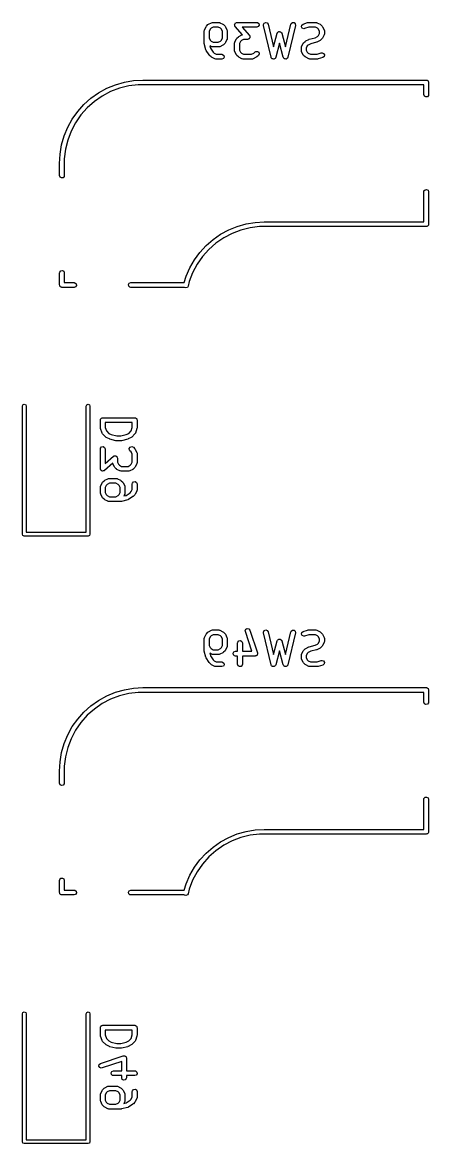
# Model space of a CAD drawing. Extents: x 32 to 254, y -135 to -26.
# Drawn here: x 203.15 to 215.89, y -117.96 to -82.81 of the extents above; entities that cross this region are included whole.
import ezdxf

# ---------------------------------------------------------------- set-up
doc = ezdxf.new("R2010")
doc.units = 0
doc.layers.add('BLACK', color=7, linetype='CONTINUOUS')

msp = doc.modelspace()

# ---------------------------------------------------------------- linework, layer by layer
at = {"layer": 'BLACK', "linetype": 'CONTINUOUS'}
for p, q in [((208.861, -83.0396), (208.909, -82.9443)), ((208.909, -82.9443), (208.922, -82.9263)), ((208.922, -82.9263), (208.923, -82.9248)), ((208.923, -82.9248), (208.97, -82.8772)), ((208.97, -82.8772), (208.989, -82.8643)), ((208.989, -82.8643), (208.99, -82.8632)), ((208.99, -82.8632), (209.085, -82.8155)), ((209.136, -82.9576), (209.068, -82.9919)), ((209.085, -82.8155), (209.11, -82.8081)), ((209.11, -82.8081), (209.114, -82.8092)), ((209.114, -82.8092), (209.118, -82.8076)), ((209.118, -82.8076), (209.309, -82.8076)), ((209.291, -82.9576), (209.136, -82.9576)), ((209.36, -82.9919), (209.291, -82.9576)), ((209.309, -82.8076), (209.335, -82.8121)), ((209.335, -82.8121), (209.338, -82.815)), ((209.338, -82.815), (209.342, -82.8155)), ((209.342, -82.8155), (209.438, -82.8632)), ((209.438, -82.8632), (209.456, -82.8765)), ((209.456, -82.8765), (209.457, -82.8772)), ((209.457, -82.8772), (209.505, -82.9248)), ((209.505, -82.9248), (209.518, -82.9432)), ((209.518, -82.9432), (209.519, -82.9443)), ((209.519, -82.9443), (209.566, -83.0396)), ((209.806, -82.8696), (209.809, -82.8644)), ((209.81, -82.8895), (209.806, -82.8696)), ((209.809, -82.8584), (209.822, -82.8427)), ((209.809, -82.8644), (209.809, -82.8584)), ((209.81, -82.9097), (209.81, -82.8895)), ((209.815, -82.9171), (209.81, -82.9097)), ((209.815, -82.9201), (209.815, -82.9171)), ((209.818, -82.9224), (209.815, -82.9201)), ((209.824, -82.932), (209.818, -82.9224)), ((209.822, -82.8427), (209.832, -82.8252)), ((210.052, -83.1922), (209.824, -82.932)), ((209.832, -82.8252), (209.838, -82.8231)), ((209.838, -82.8231), (209.842, -82.8185)), ((209.842, -82.8185), (209.861, -82.8145)), ((209.861, -82.8145), (209.88, -82.8076)), ((209.88, -82.8076), (210.499, -82.8076)), ((210.499, -82.9576), (210.046, -82.9576)), ((210.046, -82.9576), (210.27, -83.2142)), ((210.499, -82.8076), (210.525, -82.8121)), ((210.548, -82.9401), (210.499, -82.9576)), ((210.525, -82.8121), (210.564, -82.8451)), ((210.573, -82.8956), (210.548, -82.9401)), ((210.564, -82.8451), (210.573, -82.8956)), ((210.711, -82.874), (210.734, -82.8281)), ((210.712, -82.9), (210.711, -82.874)), ((210.95, -83.9), (210.712, -82.9)), ((210.734, -82.8281), (210.781, -82.8077)), ((210.781, -82.8077), (210.83, -82.8224)), ((210.83, -82.8224), (210.858, -82.8652)), ((210.858, -82.8652), (211.027, -83.5761)), ((211.4, -83.5761), (211.569, -82.8652)), ((211.715, -82.9), (211.477, -83.9)), ((211.569, -82.8652), (211.58, -82.8413)), ((211.58, -82.8413), (211.621, -82.8107)), ((211.621, -82.8107), (211.672, -82.8138)), ((211.672, -82.8138), (211.709, -82.849)), ((211.709, -82.849), (211.715, -82.9)), ((211.901, -82.9412), (211.912, -82.891)), ((211.926, -82.9864), (211.901, -82.9412)), ((211.912, -82.891), (211.952, -82.8591)), ((211.952, -82.8591), (212.095, -82.8115)), ((212.131, -82.9576), (211.999, -83.0014)), ((212.095, -82.8115), (212.117, -82.8082)), ((212.117, -82.8082), (212.118, -82.8076)), ((212.118, -82.8076), (212.357, -82.8076)), ((212.339, -82.9576), (212.131, -82.9576)), ((212.407, -82.9919), (212.339, -82.9576)), ((212.357, -82.8076), (212.382, -82.8121)), ((212.382, -82.8121), (212.386, -82.815)), ((212.386, -82.815), (212.39, -82.8155)), ((212.39, -82.8155), (212.485, -82.8632)), ((212.485, -82.8632), (212.503, -82.8765)), ((212.503, -82.8765), (212.505, -82.8772)), ((212.505, -82.8772), (212.552, -82.9248)), ((212.552, -82.9248), (212.565, -82.9432)), ((212.565, -82.9432), (212.566, -82.9443)), ((212.566, -82.9443), (212.614, -83.0396)), ((208.853, -83.0731), (208.857, -83.0474)), ((208.853, -83.454), (208.853, -83.0731)), ((208.857, -83.0474), (208.86, -83.044)), ((208.86, -83.044), (208.861, -83.0396)), ((209.037, -83.0223), (209.003, -83.0908)), ((209.003, -83.0908), (209.003, -83.2935)), ((209.003, -83.2935), (209.037, -83.362)), ((209.068, -82.9919), (209.037, -83.0223)), ((209.39, -83.0223), (209.36, -82.9919)), ((209.424, -83.0908), (209.39, -83.0223)), ((209.39, -83.362), (209.424, -83.2935)), ((209.424, -83.2935), (209.424, -83.0908)), ((209.566, -83.0396), (209.574, -83.0645)), ((209.574, -83.3112), (209.57, -83.3368)), ((209.574, -83.0645), (209.573, -83.0689)), ((209.573, -83.0689), (209.574, -83.0731)), ((209.574, -83.0731), (209.574, -83.3112)), ((209.861, -83.3253), (209.874, -83.3073)), ((209.874, -83.3073), (209.875, -83.3058)), ((209.875, -83.3058), (209.923, -83.2582)), ((209.923, -83.2582), (209.941, -83.2453)), ((209.941, -83.2453), (209.942, -83.2441)), ((209.942, -83.2441), (210.037, -83.1965)), ((210.037, -83.1965), (210.052, -83.1922)), ((210.272, -83.3035), (210.262, -83.321)), ((210.27, -83.2142), (210.276, -83.2238)), ((210.285, -83.2878), (210.272, -83.3035)), ((210.276, -83.2238), (210.279, -83.2261)), ((210.279, -83.2261), (210.279, -83.2291)), ((210.279, -83.2291), (210.284, -83.2365)), ((210.284, -83.2365), (210.284, -83.2567)), ((210.284, -83.2567), (210.288, -83.2766)), ((210.288, -83.2766), (210.285, -83.2818)), ((210.285, -83.2818), (210.285, -83.2878)), ((211.027, -83.5761), (211.141, -83.149)), ((211.141, -83.149), (211.152, -83.1254)), ((211.152, -83.1254), (211.158, -83.1214)), ((211.158, -83.1214), (211.161, -83.1152)), ((211.161, -83.1152), (211.178, -83.1071)), ((211.178, -83.1071), (211.194, -83.0959)), ((211.194, -83.0959), (211.201, -83.0965)), ((211.201, -83.0965), (211.207, -83.0936)), ((211.207, -83.0936), (211.226, -83.0987)), ((211.226, -83.0987), (211.245, -83.1003)), ((211.245, -83.1003), (211.25, -83.1052)), ((211.25, -83.1052), (211.257, -83.1069)), ((211.257, -83.1069), (211.268, -83.1228)), ((211.268, -83.1228), (211.282, -83.1366)), ((211.282, -83.1366), (211.282, -83.1434)), ((211.282, -83.1434), (211.286, -83.149)), ((211.286, -83.149), (211.4, -83.5761)), ((211.974, -83.0052), (211.926, -82.9864)), ((211.999, -83.0014), (211.974, -83.0052)), ((212.148, -83.3337), (212.33, -83.288)), ((212.33, -83.288), (212.407, -83.2496)), ((212.438, -83.0223), (212.407, -82.9919)), ((212.407, -83.2496), (212.438, -83.2191)), ((212.472, -83.0908), (212.438, -83.0223)), ((212.438, -83.2191), (212.472, -83.1506)), ((212.472, -83.1506), (212.472, -83.0908)), ((212.553, -83.3151), (212.552, -83.3166)), ((212.566, -83.2971), (212.553, -83.3151)), ((212.614, -83.2019), (212.566, -83.2971)), ((212.614, -83.0396), (212.622, -83.0645)), ((212.615, -83.1974), (212.614, -83.2019)), ((212.617, -83.194), (212.615, -83.1974)), ((212.622, -83.1683), (212.617, -83.194)), ((212.622, -83.0645), (212.62, -83.0689)), ((212.62, -83.0689), (212.622, -83.0731)), ((212.622, -83.0731), (212.622, -83.1683)), ((208.854, -83.4573), (208.853, -83.454)), ((208.855, -83.4722), (208.854, -83.4573)), ((208.903, -83.6627), (208.855, -83.4722)), ((208.903, -83.6631), (208.903, -83.6627)), ((208.913, -83.6861), (208.903, -83.6631)), ((209.085, -83.5687), (209.027, -83.5396)), ((209.027, -83.5396), (209.045, -83.6137)), ((209.037, -83.362), (209.068, -83.3924)), ((209.045, -83.6137), (209.129, -83.7396)), ((209.068, -83.3924), (209.136, -83.4267)), ((209.089, -83.5693), (209.085, -83.5687)), ((209.093, -83.5721), (209.089, -83.5693)), ((209.118, -83.5767), (209.093, -83.5721)), ((209.309, -83.5767), (209.118, -83.5767)), ((209.136, -83.4267), (209.291, -83.4267)), ((209.291, -83.4267), (209.36, -83.3924)), ((209.313, -83.5751), (209.309, -83.5767)), ((209.318, -83.5762), (209.313, -83.5751)), ((209.342, -83.5687), (209.318, -83.5762)), ((209.438, -83.5211), (209.342, -83.5687)), ((209.36, -83.3924), (209.39, -83.362)), ((209.439, -83.5199), (209.438, -83.5211)), ((209.457, -83.5071), (209.439, -83.5199)), ((209.505, -83.4595), (209.457, -83.5071)), ((209.506, -83.458), (209.505, -83.4595)), ((209.519, -83.44), (209.506, -83.458)), ((209.566, -83.3447), (209.519, -83.44)), ((209.567, -83.3403), (209.566, -83.3447)), ((209.57, -83.3368), (209.567, -83.3403)), ((209.805, -83.454), (209.81, -83.4284)), ((209.805, -83.6921), (209.805, -83.454)), ((209.81, -83.4284), (209.813, -83.425)), ((209.813, -83.4205), (209.861, -83.3253)), ((209.813, -83.425), (209.813, -83.4205)), ((209.99, -83.4032), (209.955, -83.4718)), ((209.955, -83.4718), (209.955, -83.6744)), ((210.02, -83.3728), (209.99, -83.4032)), ((210.089, -83.3386), (210.02, -83.3728)), ((210.214, -83.3386), (210.089, -83.3386)), ((210.233, -83.3317), (210.214, -83.3386)), ((210.253, -83.3277), (210.233, -83.3317)), ((210.256, -83.3231), (210.253, -83.3277)), ((210.262, -83.321), (210.256, -83.3231)), ((211.214, -83.4594), (211.096, -83.9019)), ((211.332, -83.9019), (211.214, -83.4594)), ((211.901, -83.5969), (211.905, -83.5713)), ((211.901, -83.6921), (211.901, -83.5969)), ((211.905, -83.5713), (211.908, -83.5678)), ((211.908, -83.5678), (211.909, -83.5634)), ((211.909, -83.5634), (211.956, -83.4681)), ((211.956, -83.4681), (211.969, -83.4501)), ((211.969, -83.4501), (211.97, -83.4486)), ((211.97, -83.4486), (212.018, -83.401)), ((212.018, -83.401), (212.036, -83.3882)), ((212.036, -83.3882), (212.037, -83.387)), ((212.037, -83.387), (212.133, -83.3393)), ((212.085, -83.5461), (212.051, -83.6146)), ((212.051, -83.6146), (212.051, -83.6744)), ((212.115, -83.5157), (212.085, -83.5461)), ((212.192, -83.4772), (212.115, -83.5157)), ((212.133, -83.3393), (212.145, -83.3357)), ((212.145, -83.3357), (212.148, -83.3337)), ((212.375, -83.4316), (212.192, -83.4772)), ((212.378, -83.4296), (212.375, -83.4316)), ((212.39, -83.4259), (212.378, -83.4296)), ((212.485, -83.3783), (212.39, -83.4259)), ((212.486, -83.3771), (212.485, -83.3783)), ((212.505, -83.3642), (212.486, -83.3771)), ((212.552, -83.3166), (212.505, -83.3642)), ((209.008, -83.829), (208.913, -83.6861)), ((209.011, -83.8311), (209.008, -83.829)), ((209.018, -83.8404), (209.011, -83.8311)), ((209.065, -83.888), (209.018, -83.8404)), ((209.067, -83.8887), (209.065, -83.888)), ((209.085, -83.9021), (209.067, -83.8887)), ((209.18, -83.9497), (209.085, -83.9021)), ((209.129, -83.7396), (209.163, -83.7734)), ((209.163, -83.7734), (209.231, -83.8076)), ((209.185, -83.9502), (209.18, -83.9497)), ((209.188, -83.9531), (209.185, -83.9502)), ((209.214, -83.9576), (209.188, -83.9531)), ((209.404, -83.9576), (209.214, -83.9576)), ((209.231, -83.8076), (209.404, -83.8076)), ((209.404, -83.8076), (209.43, -83.8121)), ((209.452, -83.9401), (209.404, -83.9576)), ((209.43, -83.8121), (209.469, -83.8451)), ((209.478, -83.8956), (209.452, -83.9401)), ((209.469, -83.8451), (209.478, -83.8956)), ((209.807, -83.6964), (209.805, -83.6921)), ((209.806, -83.7007), (209.807, -83.6964)), ((209.813, -83.7257), (209.806, -83.7007)), ((209.861, -83.8209), (209.813, -83.7257)), ((209.862, -83.822), (209.861, -83.8209)), ((209.875, -83.8404), (209.862, -83.822)), ((209.923, -83.888), (209.875, -83.8404)), ((209.924, -83.8887), (209.923, -83.888)), ((209.942, -83.9021), (209.924, -83.8887)), ((210.037, -83.9497), (209.942, -83.9021)), ((209.955, -83.6744), (209.99, -83.743)), ((209.99, -83.743), (210.02, -83.7734)), ((210.02, -83.7734), (210.089, -83.8076)), ((210.042, -83.9502), (210.037, -83.9497)), ((210.045, -83.9531), (210.042, -83.9502)), ((210.071, -83.9576), (210.045, -83.9531)), ((210.357, -83.9576), (210.071, -83.9576)), ((210.089, -83.8076), (210.339, -83.8076)), ((210.339, -83.8076), (210.407, -83.7734)), ((210.361, -83.9561), (210.357, -83.9576)), ((210.365, -83.9571), (210.361, -83.9561)), ((210.39, -83.9497), (210.365, -83.9571)), ((210.485, -83.9021), (210.39, -83.9497)), ((210.407, -83.7734), (210.446, -83.7343)), ((210.446, -83.7343), (210.468, -83.7194)), ((210.468, -83.7194), (210.519, -83.7149)), ((210.486, -83.9009), (210.485, -83.9021)), ((210.505, -83.888), (210.486, -83.9009)), ((210.552, -83.8404), (210.505, -83.888)), ((210.519, -83.7149), (210.561, -83.7444)), ((210.574, -83.7939), (210.552, -83.8404)), ((210.561, -83.7444), (210.574, -83.7939)), ((210.955, -83.9066), (210.95, -83.9)), ((210.955, -83.9144), (210.955, -83.9066)), ((210.968, -83.9274), (210.955, -83.9144)), ((210.978, -83.9428), (210.968, -83.9274)), ((210.986, -83.9451), (210.978, -83.9428)), ((210.992, -83.9506), (210.986, -83.9451)), ((211.01, -83.9522), (210.992, -83.9506)), ((211.028, -83.9575), (211.01, -83.9522)), ((211.035, -83.9544), (211.028, -83.9575)), ((211.043, -83.955), (211.035, -83.9544)), ((211.058, -83.9444), (211.043, -83.955)), ((211.075, -83.9371), (211.058, -83.9444)), ((211.078, -83.9301), (211.075, -83.9371)), ((211.085, -83.9256), (211.078, -83.9301)), ((211.096, -83.9019), (211.085, -83.9256)), ((211.336, -83.9084), (211.332, -83.9019)), ((211.337, -83.9162), (211.336, -83.9084)), ((211.351, -83.9289), (211.337, -83.9162)), ((211.361, -83.944), (211.351, -83.9289)), ((211.369, -83.946), (211.361, -83.944)), ((211.374, -83.9515), (211.369, -83.946)), ((211.393, -83.9525), (211.374, -83.9515)), ((211.411, -83.9573), (211.393, -83.9525)), ((211.418, -83.954), (211.411, -83.9573)), ((211.426, -83.9545), (211.418, -83.954)), ((211.44, -83.9435), (211.426, -83.9545)), ((211.457, -83.9357), (211.44, -83.9435)), ((211.46, -83.9286), (211.457, -83.9357)), ((211.467, -83.9239), (211.46, -83.9286)), ((211.477, -83.9), (211.467, -83.9239)), ((211.902, -83.6964), (211.901, -83.6921)), ((211.901, -83.7007), (211.902, -83.6964)), ((211.909, -83.7257), (211.901, -83.7007)), ((211.956, -83.8209), (211.909, -83.7257)), ((211.957, -83.822), (211.956, -83.8209)), ((211.97, -83.8404), (211.957, -83.822)), ((212.018, -83.888), (211.97, -83.8404)), ((212.019, -83.8887), (212.018, -83.888)), ((212.037, -83.9021), (212.019, -83.8887)), ((212.133, -83.9497), (212.037, -83.9021)), ((212.051, -83.6744), (212.085, -83.743)), ((212.085, -83.743), (212.115, -83.7734)), ((212.115, -83.7734), (212.184, -83.8076)), ((212.137, -83.9502), (212.133, -83.9497)), ((212.14, -83.9531), (212.137, -83.9502)), ((212.166, -83.9576), (212.14, -83.9531)), ((212.404, -83.9576), (212.166, -83.9576)), ((212.184, -83.8076), (212.392, -83.8076)), ((212.392, -83.8076), (212.523, -83.7638)), ((212.406, -83.9571), (212.404, -83.9576)), ((212.428, -83.9538), (212.406, -83.9571)), ((212.571, -83.9062), (212.428, -83.9538)), ((212.523, -83.7638), (212.549, -83.76)), ((212.549, -83.76), (212.597, -83.7789)), ((212.611, -83.8743), (212.571, -83.9062)), ((212.597, -83.7789), (212.621, -83.824)), ((212.621, -83.824), (212.611, -83.8743)), ((206.064, -84.7617), (206.346, -84.6806)), ((206.346, -84.6806), (206.635, -84.6314)), ((206.635, -84.6314), (206.927, -84.615)), ((206.927, -84.615), (215.817, -84.615)), ((215.817, -84.615), (215.827, -84.6167)), ((215.827, -84.6167), (215.831, -84.6161)), ((215.831, -84.6161), (215.833, -84.6178)), ((215.833, -84.6178), (215.843, -84.6195)), ((215.843, -84.6195), (215.858, -84.632)), ((215.858, -84.632), (215.875, -84.6418)), ((215.875, -84.6418), (215.877, -84.6481)), ((215.877, -84.6481), (215.882, -84.6525)), ((215.882, -84.6525), (215.886, -84.6717)), ((215.886, -84.6717), (215.892, -84.69)), ((215.892, -84.69), (215.892, -85.071)), ((205.297, -85.1855), (205.536, -85.0158)), ((205.536, -85.0158), (205.793, -84.874)), ((205.914, -84.9781), (205.65, -85.1166)), ((205.793, -84.874), (206.064, -84.7617)), ((206.193, -84.8723), (205.914, -84.9781)), ((206.482, -84.8009), (206.193, -84.8723)), ((206.778, -84.765), (206.482, -84.8009)), ((206.927, -84.765), (206.778, -84.765)), ((215.742, -84.765), (206.927, -84.765)), ((215.742, -85.071), (215.742, -84.765)), ((215.76, -85.1192), (215.742, -85.071)), ((215.892, -85.071), (215.888, -85.0967)), ((204.883, -85.5996), (205.078, -85.3809)), ((205.078, -85.3809), (205.297, -85.1855)), ((205.405, -85.286), (205.181, -85.4838)), ((205.65, -85.1166), (205.405, -85.286)), ((215.804, -85.1449), (215.76, -85.1192)), ((215.855, -85.136), (215.804, -85.1449)), ((215.888, -85.0967), (215.855, -85.136)), ((204.713, -85.8387), (204.883, -85.5996)), ((204.984, -85.707), (204.814, -85.9524)), ((205.181, -85.4838), (204.984, -85.707)), ((204.459, -86.3663), (204.571, -86.0954)), ((204.571, -86.0954), (204.713, -85.8387)), ((204.814, -85.9524), (204.676, -86.2165)), ((204.378, -86.6481), (204.459, -86.3663)), ((204.676, -86.2165), (204.57, -86.4953)), ((204.329, -86.9372), (204.378, -86.6481)), ((204.498, -86.7849), (204.462, -87.0809)), ((204.57, -86.4953), (204.498, -86.7849)), ((204.312, -87.23), (204.329, -86.9372)), ((204.462, -87.0809), (204.462, -87.23)), ((204.312, -87.611), (204.312, -87.23)), ((204.312, -87.23), (204.312, -87.23)), ((204.462, -87.23), (204.462, -87.611)), ((204.33, -87.6592), (204.312, -87.611)), ((204.374, -87.6849), (204.33, -87.6592)), ((204.425, -87.676), (204.374, -87.6849)), ((204.458, -87.6367), (204.425, -87.676)), ((204.462, -87.611), (204.458, -87.6367)), ((215.742, -88.119), (215.747, -88.0933)), ((215.742, -89.06), (215.742, -88.119)), ((215.747, -88.0933), (215.78, -88.054)), ((215.78, -88.054), (215.831, -88.0451)), ((215.831, -88.0451), (215.875, -88.0708)), ((215.875, -88.0708), (215.892, -88.119)), ((215.892, -88.119), (215.892, -89.135)), ((209.619, -89.3112), (209.887, -89.2023)), ((209.887, -89.2023), (210.164, -89.1236)), ((210.293, -89.2457), (210.005, -89.3168)), ((210.164, -89.1236), (210.449, -89.0759)), ((210.589, -89.21), (210.293, -89.2457)), ((210.449, -89.0759), (210.737, -89.06)), ((210.737, -89.21), (210.589, -89.21)), ((210.737, -89.06), (210.737, -89.06)), ((210.737, -89.06), (215.742, -89.06)), ((215.817, -89.21), (210.737, -89.21)), ((210.737, -89.21), (210.737, -89.21)), ((215.836, -89.2033), (215.817, -89.21)), ((215.855, -89.2), (215.836, -89.2033)), ((215.859, -89.1948), (215.855, -89.2)), ((215.866, -89.1925), (215.859, -89.1948)), ((215.875, -89.1756), (215.866, -89.1925)), ((215.888, -89.1607), (215.875, -89.1756)), ((215.89, -89.1509), (215.888, -89.1607)), ((215.891, -89.148), (215.89, -89.1509)), ((215.892, -89.135), (215.891, -89.1447)), ((215.891, -89.1447), (215.891, -89.148)), ((208.911, -89.8039), (209.128, -89.6138)), ((209.128, -89.6138), (209.365, -89.449)), ((209.463, -89.5599), (209.218, -89.7285)), ((209.365, -89.449), (209.619, -89.3112)), ((209.726, -89.422), (209.463, -89.5599)), ((210.005, -89.3168), (209.726, -89.422)), ((208.716, -90.0167), (208.911, -89.8039)), ((208.995, -89.9254), (208.797, -90.1476)), ((209.218, -89.7285), (208.995, -89.9254)), ((208.401, -90.5002), (208.545, -90.2497)), ((208.545, -90.2497), (208.716, -90.0167)), ((208.797, -90.1476), (208.627, -90.392)), ((204.312, -90.659), (204.317, -90.6333)), ((204.312, -91.04), (204.312, -90.659)), ((204.317, -90.6333), (204.35, -90.594)), ((204.35, -90.594), (204.401, -90.5851)), ((204.401, -90.5851), (204.445, -90.6108)), ((204.445, -90.6108), (204.462, -90.659)), ((204.462, -90.659), (204.462, -90.965)), ((208.286, -90.7649), (208.401, -90.5002)), ((208.488, -90.655), (208.382, -90.9329)), ((208.627, -90.392), (208.488, -90.655)), ((204.319, -91.0583), (204.312, -91.04)), ((204.462, -90.965), (204.768, -90.965)), ((204.768, -90.965), (204.794, -90.9695)), ((204.794, -90.9695), (204.833, -91.0025)), ((204.833, -91.0025), (204.842, -91.053)), ((206.473, -91.027), (206.498, -90.9825)), ((206.482, -91.0775), (206.473, -91.027)), ((206.498, -90.9825), (206.546, -90.965)), ((206.546, -90.965), (208.224, -90.965)), ((208.224, -90.965), (208.286, -90.7649)), ((208.382, -90.9329), (208.346, -91.0771)), ((204.323, -91.0775), (204.319, -91.0583)), ((204.328, -91.0819), (204.323, -91.0775)), ((204.33, -91.0882), (204.328, -91.0819)), ((204.347, -91.098), (204.33, -91.0882)), ((204.362, -91.1105), (204.347, -91.098)), ((204.372, -91.1122), (204.362, -91.1105)), ((204.374, -91.1139), (204.372, -91.1122)), ((204.378, -91.1133), (204.374, -91.1139)), ((204.387, -91.115), (204.378, -91.1133)), ((204.768, -91.115), (204.387, -91.115)), ((204.817, -91.0975), (204.768, -91.115)), ((204.842, -91.053), (204.817, -91.0975)), ((206.521, -91.1105), (206.482, -91.0775)), ((206.546, -91.115), (206.521, -91.1105)), ((208.227, -91.115), (206.546, -91.115)), ((208.234, -91.1225), (208.227, -91.115)), ((208.279, -91.1338), (208.234, -91.1225)), ((208.322, -91.1164), (208.279, -91.1338)), ((208.346, -91.0771), (208.322, -91.1164)), ((208.346, -91.0771), (208.346, -91.0771)), ((203.147, -94.8425), (203.165, -94.8001)), ((203.147, -98.8525), (203.147, -94.8425)), ((203.165, -94.8001), (203.207, -94.7825)), ((203.207, -94.7825), (203.25, -94.8001)), ((203.25, -94.8001), (203.267, -94.8425)), ((203.267, -94.8425), (203.267, -98.7925)), ((205.147, -94.8425), (205.165, -94.8001)), ((205.147, -98.7925), (205.147, -94.8425)), ((205.165, -94.8001), (205.207, -94.7825)), ((205.207, -94.7825), (205.25, -94.8001)), ((205.25, -94.8001), (205.267, -94.8425)), ((205.267, -94.8425), (205.267, -98.8525)), ((205.596, -95.2652), (205.598, -95.2623)), ((205.597, -95.2685), (205.596, -95.2652)), ((205.598, -95.2623), (205.6, -95.2526)), ((205.6, -95.2526), (205.612, -95.2376)), ((205.612, -95.2376), (205.622, -95.2208)), ((205.622, -95.2208), (205.628, -95.2184)), ((205.628, -95.2184), (205.633, -95.2133)), ((205.633, -95.2133), (205.652, -95.2099)), ((205.652, -95.2099), (205.67, -95.2032)), ((205.67, -95.2032), (206.67, -95.2032)), ((206.67, -95.2032), (206.68, -95.2049)), ((206.68, -95.2049), (206.683, -95.2044)), ((206.683, -95.2044), (206.686, -95.206)), ((206.686, -95.206), (206.696, -95.2077)), ((206.696, -95.2077), (206.711, -95.2203)), ((206.711, -95.2203), (206.728, -95.23)), ((206.728, -95.23), (206.73, -95.2364)), ((206.73, -95.2364), (206.735, -95.2407)), ((206.735, -95.2407), (206.738, -95.2599)), ((206.738, -95.2599), (206.745, -95.2782)), ((205.595, -95.2782), (205.597, -95.2685)), ((205.595, -95.5163), (205.595, -95.2782)), ((205.596, -95.5178), (205.595, -95.5163)), ((205.599, -95.54), (205.596, -95.5178)), ((205.647, -95.6829), (205.599, -95.54)), ((206.595, -95.3532), (205.745, -95.3532)), ((205.745, -95.3532), (205.745, -95.5041)), ((205.745, -95.5041), (205.783, -95.6187)), ((205.783, -95.6187), (205.857, -95.6928)), ((206.483, -95.6928), (206.557, -95.6187)), ((206.557, -95.6187), (206.595, -95.5041)), ((206.595, -95.5041), (206.595, -95.3532)), ((206.741, -95.54), (206.694, -95.6829)), ((206.745, -95.5163), (206.741, -95.5384)), ((206.741, -95.5384), (206.741, -95.54)), ((206.745, -95.2782), (206.745, -95.5163)), ((205.649, -95.6864), (205.647, -95.6829)), ((205.65, -95.6909), (205.649, -95.6864)), ((205.665, -95.7122), (205.65, -95.6909)), ((205.76, -95.8074), (205.665, -95.7122)), ((205.761, -95.8081), (205.76, -95.8074)), ((205.779, -95.8215), (205.761, -95.8081)), ((205.875, -95.8691), (205.779, -95.8215)), ((205.857, -95.6928), (205.934, -95.7313)), ((205.878, -95.8695), (205.875, -95.8691)), ((205.89, -95.8748), (205.878, -95.8695)), ((206.081, -95.9224), (205.89, -95.8748)), ((205.934, -95.7313), (206.108, -95.7746)), ((206.084, -95.922), (206.081, -95.9224)), ((206.099, -95.9246), (206.084, -95.922)), ((206.242, -95.9246), (206.099, -95.9246)), ((206.108, -95.7746), (206.232, -95.7746)), ((206.232, -95.7746), (206.406, -95.7313)), ((206.245, -95.9235), (206.242, -95.9246)), ((206.26, -95.9224), (206.245, -95.9235)), ((206.45, -95.8748), (206.26, -95.9224)), ((206.406, -95.7313), (206.483, -95.6928)), ((206.453, -95.8728), (206.45, -95.8748)), ((206.466, -95.8691), (206.453, -95.8728)), ((206.561, -95.8215), (206.466, -95.8691)), ((206.562, -95.8203), (206.561, -95.8215)), ((206.58, -95.8074), (206.562, -95.8203)), ((206.676, -95.7122), (206.58, -95.8074)), ((206.677, -95.7081), (206.676, -95.7122)), ((206.681, -95.7058), (206.677, -95.7081)), ((206.694, -95.6829), (206.681, -95.7058)), ((205.595, -96.183), (205.6, -96.1573)), ((205.595, -96.802), (205.595, -96.183)), ((205.6, -96.1573), (205.633, -96.118)), ((205.633, -96.118), (205.683, -96.1091)), ((205.683, -96.1091), (205.728, -96.1348)), ((205.728, -96.1348), (205.745, -96.183)), ((205.745, -96.183), (205.745, -96.6367)), ((206.502, -96.1636), (206.532, -96.1215)), ((206.507, -96.2147), (206.502, -96.1636)), ((206.522, -96.236), (206.507, -96.2147)), ((206.561, -96.275), (206.522, -96.236)), ((206.532, -96.1215), (206.581, -96.1083)), ((206.595, -96.3435), (206.561, -96.275)), ((206.581, -96.1083), (206.628, -96.1299)), ((206.628, -96.1299), (206.676, -96.1776)), ((206.676, -96.1776), (206.688, -96.1959)), ((206.688, -96.1959), (206.69, -96.1971)), ((206.69, -96.1971), (206.737, -96.2923)), ((206.737, -96.2923), (206.745, -96.3173)), ((206.745, -96.3173), (206.744, -96.3216)), ((206.744, -96.3216), (206.745, -96.3258)), ((205.98, -96.6308), (205.72, -96.8585)), ((205.745, -96.6367), (206.002, -96.4122)), ((205.984, -96.6451), (205.98, -96.6308)), ((206.032, -96.7403), (205.984, -96.6451)), ((206.002, -96.4122), (206.011, -96.4064)), ((206.011, -96.4064), (206.014, -96.4037)), ((206.014, -96.4037), (206.017, -96.4032)), ((206.017, -96.4032), (206.024, -96.3988)), ((206.024, -96.3988), (206.044, -96.3983)), ((206.044, -96.3983), (206.064, -96.3948)), ((206.064, -96.3948), (206.069, -96.3978)), ((206.069, -96.3978), (206.075, -96.3977)), ((206.075, -96.3977), (206.091, -96.4104)), ((206.091, -96.4104), (206.109, -96.4205)), ((206.109, -96.4205), (206.111, -96.4261)), ((206.111, -96.4261), (206.115, -96.4299)), ((206.115, -96.4299), (206.119, -96.4497)), ((206.119, -96.4497), (206.126, -96.4687)), ((206.126, -96.4687), (206.126, -96.5938)), ((206.126, -96.5938), (206.16, -96.6624)), ((206.16, -96.6624), (206.191, -96.6928)), ((206.53, -96.6928), (206.561, -96.6624)), ((206.561, -96.6624), (206.595, -96.5938)), ((206.595, -96.5938), (206.595, -96.3435)), ((206.737, -96.6451), (206.69, -96.7403)), ((206.738, -96.6406), (206.737, -96.6451)), ((206.741, -96.6372), (206.738, -96.6406)), ((206.745, -96.6115), (206.741, -96.6372)), ((206.745, -96.3258), (206.745, -96.6115)), ((205.602, -96.821), (205.595, -96.802)), ((205.606, -96.8409), (205.602, -96.821)), ((205.611, -96.8446), (205.606, -96.8409)), ((205.613, -96.8502), (205.611, -96.8446)), ((205.63, -96.8603), (205.613, -96.8502)), ((205.646, -96.873), (205.63, -96.8603)), ((205.652, -96.8729), (205.646, -96.873)), ((205.657, -96.8759), (205.652, -96.8729)), ((205.677, -96.8724), (205.657, -96.8759)), ((205.697, -96.872), (205.677, -96.8724)), ((205.705, -96.8675), (205.697, -96.872)), ((205.708, -96.867), (205.705, -96.8675)), ((205.71, -96.8643), (205.708, -96.867)), ((205.72, -96.8585), (205.71, -96.8643)), ((206.033, -96.7415), (206.032, -96.7403)), ((206.046, -96.7598), (206.033, -96.7415)), ((206.093, -96.8074), (206.046, -96.7598)), ((206.095, -96.8081), (206.093, -96.8074)), ((206.113, -96.8215), (206.095, -96.8081)), ((206.208, -96.8691), (206.113, -96.8215)), ((206.191, -96.6928), (206.259, -96.727)), ((206.212, -96.8696), (206.208, -96.8691)), ((206.216, -96.8725), (206.212, -96.8696)), ((206.242, -96.877), (206.216, -96.8725)), ((206.48, -96.877), (206.242, -96.877)), ((206.259, -96.727), (206.462, -96.727)), ((206.462, -96.727), (206.53, -96.6928)), ((206.484, -96.8755), (206.48, -96.877)), ((206.488, -96.8765), (206.484, -96.8755)), ((206.513, -96.8691), (206.488, -96.8765)), ((206.608, -96.8215), (206.513, -96.8691)), ((206.61, -96.8203), (206.608, -96.8215)), ((206.628, -96.8074), (206.61, -96.8203)), ((206.676, -96.7598), (206.628, -96.8074)), ((206.69, -96.7403), (206.676, -96.7583)), ((206.676, -96.7583), (206.676, -96.7598)), ((205.595, -97.3735), (205.6, -97.3478)), ((205.595, -97.5639), (205.595, -97.3735)), ((205.6, -97.3478), (205.603, -97.3444)), ((205.603, -97.3399), (205.651, -97.2447)), ((205.603, -97.3444), (205.603, -97.3399)), ((205.651, -97.2447), (205.664, -97.2267)), ((205.664, -97.2267), (205.665, -97.2252)), ((205.665, -97.2252), (205.712, -97.1776)), ((205.712, -97.1776), (205.731, -97.1647)), ((205.731, -97.1647), (205.732, -97.1635)), ((205.732, -97.1635), (205.827, -97.1159)), ((205.779, -97.3226), (205.745, -97.3912)), ((205.81, -97.2922), (205.779, -97.3226)), ((205.878, -97.258), (205.81, -97.2922)), ((205.827, -97.1159), (205.852, -97.1085)), ((205.852, -97.1085), (205.856, -97.1095)), ((205.856, -97.1095), (205.861, -97.108)), ((205.861, -97.108), (206.099, -97.108)), ((206.081, -97.258), (205.878, -97.258)), ((206.15, -97.2922), (206.081, -97.258)), ((206.099, -97.108), (206.124, -97.1125)), ((206.124, -97.1125), (206.128, -97.1154)), ((206.128, -97.1154), (206.132, -97.1159)), ((206.132, -97.1159), (206.227, -97.1635)), ((206.18, -97.3226), (206.15, -97.2922)), ((206.214, -97.3912), (206.18, -97.3226)), ((206.227, -97.1635), (206.245, -97.1769)), ((206.245, -97.1769), (206.247, -97.1776)), ((206.247, -97.1776), (206.295, -97.2252)), ((206.295, -97.2252), (206.307, -97.2435)), ((206.307, -97.2435), (206.309, -97.2447)), ((206.309, -97.2447), (206.356, -97.3399)), ((206.356, -97.3399), (206.364, -97.3649)), ((206.364, -97.3649), (206.363, -97.3692)), ((206.363, -97.3692), (206.364, -97.3735)), ((206.364, -97.3735), (206.364, -97.5639)), ((206.595, -97.2782), (206.6, -97.2526)), ((206.595, -97.451), (206.595, -97.2782)), ((206.6, -97.2526), (206.633, -97.2133)), ((206.633, -97.2133), (206.683, -97.2044)), ((206.683, -97.2044), (206.728, -97.23)), ((206.728, -97.23), (206.745, -97.2782)), ((206.745, -97.2782), (206.745, -97.4687)), ((205.597, -97.5681), (205.595, -97.5639)), ((205.596, -97.5725), (205.597, -97.5681)), ((205.603, -97.5975), (205.596, -97.5725)), ((205.651, -97.6927), (205.603, -97.5975)), ((205.652, -97.6938), (205.651, -97.6927)), ((205.665, -97.7122), (205.652, -97.6938)), ((205.712, -97.7598), (205.665, -97.7122)), ((205.745, -97.3912), (205.745, -97.5462)), ((205.745, -97.5462), (205.779, -97.6147)), ((205.779, -97.6147), (205.81, -97.6451)), ((205.81, -97.6451), (205.878, -97.6794)), ((205.878, -97.6794), (206.081, -97.6794)), ((206.081, -97.6794), (206.15, -97.6451)), ((206.15, -97.6451), (206.18, -97.6147)), ((206.18, -97.6147), (206.214, -97.5462)), ((206.214, -97.5462), (206.214, -97.3912)), ((206.356, -97.5975), (206.327, -97.6557)), ((206.327, -97.6557), (206.401, -97.6372)), ((206.357, -97.593), (206.356, -97.5975)), ((206.36, -97.5896), (206.357, -97.593)), ((206.364, -97.5639), (206.36, -97.5896)), ((206.401, -97.6372), (206.527, -97.5533)), ((206.616, -97.674), (206.474, -97.7692)), ((206.527, -97.5533), (206.561, -97.5195)), ((206.561, -97.5195), (206.595, -97.451)), ((206.619, -97.6711), (206.616, -97.674)), ((206.628, -97.6646), (206.619, -97.6711)), ((206.676, -97.617), (206.628, -97.6646)), ((206.69, -97.5975), (206.676, -97.6155)), ((206.676, -97.6155), (206.676, -97.617)), ((206.737, -97.5022), (206.69, -97.5975)), ((206.738, -97.4978), (206.737, -97.5022)), ((206.741, -97.4943), (206.738, -97.4978)), ((206.745, -97.4687), (206.741, -97.4943)), ((205.714, -97.7605), (205.712, -97.7598)), ((205.732, -97.7739), (205.714, -97.7605)), ((205.827, -97.8215), (205.732, -97.7739)), ((205.832, -97.822), (205.827, -97.8215)), ((205.835, -97.8249), (205.832, -97.822)), ((205.861, -97.8294), (205.835, -97.8249)), ((206.242, -97.8294), (205.861, -97.8294)), ((206.245, -97.8282), (206.242, -97.8294)), ((206.26, -97.8272), (206.245, -97.8282)), ((206.45, -97.7795), (206.26, -97.8272)), ((206.451, -97.7793), (206.45, -97.7795)), ((206.474, -97.7692), (206.451, -97.7793)), ((203.165, -98.8949), (203.147, -98.8525)), ((203.207, -98.9125), (203.165, -98.8949)), ((205.207, -98.9125), (203.207, -98.9125)), ((203.267, -98.7925), (205.147, -98.7925)), ((205.25, -98.8949), (205.207, -98.9125)), ((205.267, -98.8525), (205.25, -98.8949)), ((208.923, -101.975), (208.97, -101.927)), ((208.97, -101.927), (208.989, -101.914)), ((208.989, -101.914), (208.99, -101.913)), ((208.99, -101.913), (209.085, -101.866)), ((209.085, -101.866), (209.11, -101.858)), ((209.11, -101.858), (209.114, -101.859)), ((209.114, -101.859), (209.118, -101.858)), ((209.118, -101.858), (209.309, -101.858)), ((209.309, -101.858), (209.335, -101.862)), ((209.335, -101.862), (209.338, -101.865)), ((209.338, -101.865), (209.342, -101.866)), ((209.342, -101.866), (209.438, -101.913)), ((209.438, -101.913), (209.456, -101.927)), ((209.456, -101.927), (209.457, -101.927)), ((209.457, -101.927), (209.505, -101.975)), ((210.139, -101.883), (210.158, -101.835)), ((210.143, -101.909), (210.139, -101.883)), ((210.348, -102.524), (210.143, -101.909)), ((210.158, -101.835), (210.203, -101.811)), ((210.203, -101.811), (210.253, -101.821)), ((210.253, -101.821), (210.285, -101.861)), ((210.285, -101.861), (210.523, -102.576)), ((210.711, -101.924), (210.734, -101.878)), ((210.712, -101.95), (210.711, -101.924)), ((210.734, -101.878), (210.781, -101.858)), ((210.781, -101.858), (210.83, -101.872)), ((210.83, -101.872), (210.858, -101.915)), ((210.858, -101.915), (211.027, -102.626)), ((211.4, -102.626), (211.569, -101.915)), ((211.569, -101.915), (211.58, -101.891)), ((211.58, -101.891), (211.621, -101.861)), ((211.621, -101.861), (211.672, -101.864)), ((211.672, -101.864), (211.709, -101.899)), ((211.709, -101.899), (211.715, -101.95)), ((211.901, -101.991), (211.912, -101.941)), ((211.912, -101.941), (211.952, -101.909)), ((211.952, -101.909), (212.095, -101.861)), ((212.095, -101.861), (212.117, -101.858)), ((212.117, -101.858), (212.118, -101.858)), ((212.118, -101.858), (212.357, -101.858)), ((212.357, -101.858), (212.382, -101.862)), ((212.382, -101.862), (212.386, -101.865)), ((212.386, -101.865), (212.39, -101.866)), ((212.39, -101.866), (212.485, -101.913)), ((212.485, -101.913), (212.503, -101.927)), ((212.503, -101.927), (212.505, -101.927)), ((212.505, -101.927), (212.552, -101.975)), ((208.853, -102.123), (208.857, -102.097)), ((208.853, -102.504), (208.853, -102.123)), ((208.857, -102.097), (208.86, -102.094)), ((208.86, -102.094), (208.861, -102.09)), ((208.861, -102.09), (208.909, -101.994)), ((208.909, -101.994), (208.922, -101.976)), ((208.922, -101.976), (208.923, -101.975)), ((209.037, -102.072), (209.003, -102.141)), ((209.003, -102.141), (209.003, -102.343)), ((209.068, -102.042), (209.037, -102.072)), ((209.136, -102.008), (209.068, -102.042)), ((209.291, -102.008), (209.136, -102.008)), ((209.36, -102.042), (209.291, -102.008)), ((209.39, -102.072), (209.36, -102.042)), ((209.424, -102.141), (209.39, -102.072)), ((209.424, -102.343), (209.424, -102.141)), ((209.505, -101.975), (209.518, -101.993)), ((209.518, -101.993), (209.519, -101.994)), ((209.519, -101.994), (209.566, -102.09)), ((209.566, -102.09), (209.574, -102.115)), ((209.574, -102.115), (209.573, -102.119)), ((209.573, -102.119), (209.574, -102.123)), ((209.574, -102.123), (209.574, -102.361)), ((209.901, -102.266), (209.905, -102.24)), ((209.901, -102.524), (209.901, -102.266)), ((209.905, -102.24), (209.938, -102.201)), ((209.938, -102.201), (209.989, -102.192)), ((209.989, -102.192), (210.033, -102.218)), ((210.033, -102.218), (210.051, -102.266)), ((210.051, -102.266), (210.051, -102.524)), ((210.95, -102.95), (210.712, -101.95)), ((211.027, -102.626), (211.141, -102.199)), ((211.141, -102.199), (211.152, -102.175)), ((211.152, -102.175), (211.158, -102.171)), ((211.158, -102.171), (211.161, -102.165)), ((211.161, -102.165), (211.178, -102.157)), ((211.178, -102.157), (211.194, -102.146)), ((211.194, -102.146), (211.201, -102.146)), ((211.201, -102.146), (211.207, -102.144)), ((211.207, -102.144), (211.226, -102.149)), ((211.226, -102.149), (211.245, -102.15)), ((211.245, -102.15), (211.25, -102.155)), ((211.25, -102.155), (211.257, -102.157)), ((211.257, -102.157), (211.268, -102.173)), ((211.268, -102.173), (211.282, -102.187)), ((211.282, -102.187), (211.282, -102.193)), ((211.282, -102.193), (211.286, -102.199)), ((211.286, -102.199), (211.4, -102.626)), ((211.715, -101.95), (211.477, -102.95)), ((211.926, -102.036), (211.901, -101.991)), ((211.974, -102.055), (211.926, -102.036)), ((211.999, -102.051), (211.974, -102.055)), ((212.131, -102.008), (211.999, -102.051)), ((212.339, -102.008), (212.131, -102.008)), ((212.407, -102.042), (212.339, -102.008)), ((212.438, -102.072), (212.407, -102.042)), ((212.407, -102.3), (212.438, -102.269)), ((212.472, -102.141), (212.438, -102.072)), ((212.438, -102.269), (212.472, -102.201)), ((212.472, -102.201), (212.472, -102.141)), ((212.552, -101.975), (212.565, -101.993)), ((212.565, -101.993), (212.566, -101.994)), ((212.566, -101.994), (212.614, -102.09)), ((212.614, -102.252), (212.566, -102.347)), ((212.614, -102.09), (212.622, -102.115)), ((212.615, -102.247), (212.614, -102.252)), ((212.617, -102.244), (212.615, -102.247)), ((212.622, -102.218), (212.617, -102.244)), ((212.622, -102.115), (212.62, -102.119)), ((212.62, -102.119), (212.622, -102.123)), ((212.622, -102.123), (212.622, -102.218)), ((208.854, -102.507), (208.853, -102.504)), ((208.855, -102.522), (208.854, -102.507)), ((208.903, -102.713), (208.855, -102.522)), ((209.003, -102.343), (209.037, -102.412)), ((209.085, -102.619), (209.027, -102.59)), ((209.027, -102.59), (209.045, -102.664)), ((209.037, -102.412), (209.068, -102.442)), ((209.068, -102.442), (209.136, -102.477)), ((209.089, -102.619), (209.085, -102.619)), ((209.093, -102.622), (209.089, -102.619)), ((209.118, -102.627), (209.093, -102.622)), ((209.309, -102.627), (209.118, -102.627)), ((209.136, -102.477), (209.291, -102.477)), ((209.291, -102.477), (209.36, -102.442)), ((209.313, -102.625), (209.309, -102.627)), ((209.318, -102.626), (209.313, -102.625)), ((209.342, -102.619), (209.318, -102.626)), ((209.438, -102.571), (209.342, -102.619)), ((209.36, -102.442), (209.39, -102.412)), ((209.39, -102.412), (209.424, -102.343)), ((209.439, -102.57), (209.438, -102.571)), ((209.457, -102.557), (209.439, -102.57)), ((209.505, -102.509), (209.457, -102.557)), ((209.506, -102.508), (209.505, -102.509)), ((209.519, -102.49), (209.506, -102.508)), ((209.566, -102.395), (209.519, -102.49)), ((209.567, -102.39), (209.566, -102.395)), ((209.57, -102.387), (209.567, -102.39)), ((209.574, -102.361), (209.57, -102.387)), ((209.759, -102.586), (209.785, -102.542)), ((209.768, -102.637), (209.759, -102.586)), ((209.807, -102.67), (209.768, -102.637)), ((209.785, -102.542), (209.833, -102.524)), ((209.833, -102.524), (209.901, -102.524)), ((210.051, -102.524), (210.348, -102.524)), ((210.508, -102.649), (210.503, -102.652)), ((210.515, -102.63), (210.508, -102.649)), ((210.526, -102.612), (210.515, -102.63)), ((210.523, -102.576), (210.527, -102.601)), ((210.527, -102.601), (210.525, -102.607)), ((210.525, -102.607), (210.526, -102.612)), ((211.214, -102.509), (211.096, -102.952)), ((211.332, -102.952), (211.214, -102.509)), ((211.901, -102.647), (211.905, -102.621)), ((211.901, -102.742), (211.901, -102.647)), ((211.905, -102.621), (211.908, -102.618)), ((211.908, -102.618), (211.909, -102.613)), ((211.909, -102.613), (211.956, -102.518)), ((211.956, -102.518), (211.969, -102.5)), ((211.969, -102.5), (211.97, -102.499)), ((211.97, -102.499), (212.018, -102.451)), ((212.018, -102.451), (212.036, -102.438)), ((212.036, -102.438), (212.037, -102.437)), ((212.037, -102.437), (212.133, -102.389)), ((212.085, -102.596), (212.051, -102.665)), ((212.115, -102.566), (212.085, -102.596)), ((212.192, -102.527), (212.115, -102.566)), ((212.133, -102.389), (212.145, -102.386)), ((212.145, -102.386), (212.148, -102.384)), ((212.148, -102.384), (212.33, -102.338)), ((212.375, -102.482), (212.192, -102.527)), ((212.33, -102.338), (212.407, -102.3)), ((212.378, -102.48), (212.375, -102.482)), ((212.39, -102.476), (212.378, -102.48)), ((212.485, -102.428), (212.39, -102.476)), ((212.486, -102.427), (212.485, -102.428)), ((212.505, -102.414), (212.486, -102.427)), ((212.552, -102.367), (212.505, -102.414)), ((212.553, -102.365), (212.552, -102.367)), ((212.566, -102.347), (212.553, -102.365)), ((208.913, -102.736), (208.903, -102.713)), ((208.903, -102.713), (208.903, -102.713)), ((209.008, -102.879), (208.913, -102.736)), ((209.011, -102.881), (209.008, -102.879)), ((209.018, -102.89), (209.011, -102.881)), ((209.065, -102.938), (209.018, -102.89)), ((209.045, -102.664), (209.129, -102.79)), ((209.067, -102.939), (209.065, -102.938)), ((209.085, -102.952), (209.067, -102.939)), ((209.18, -103), (209.085, -102.952)), ((209.129, -102.79), (209.163, -102.823)), ((209.163, -102.823), (209.231, -102.858)), ((209.185, -103), (209.18, -103)), ((209.188, -103.003), (209.185, -103)), ((209.231, -102.858), (209.404, -102.858)), ((209.404, -102.858), (209.43, -102.862)), ((209.452, -102.99), (209.404, -103.008)), ((209.43, -102.862), (209.469, -102.895)), ((209.478, -102.946), (209.452, -102.99)), ((209.469, -102.895), (209.478, -102.946)), ((209.833, -102.674), (209.807, -102.67)), ((209.901, -102.674), (209.833, -102.674)), ((209.901, -102.933), (209.901, -102.674)), ((209.918, -102.981), (209.901, -102.933)), ((209.963, -103.006), (209.918, -102.981)), ((210.013, -102.998), (209.963, -103.006)), ((210.046, -102.958), (210.013, -102.998)), ((210.051, -102.933), (210.046, -102.958)), ((210.452, -102.674), (210.051, -102.674)), ((210.051, -102.674), (210.051, -102.933)), ((210.457, -102.672), (210.452, -102.674)), ((210.463, -102.673), (210.457, -102.672)), ((210.481, -102.664), (210.463, -102.673)), ((210.5, -102.657), (210.481, -102.664)), ((210.503, -102.652), (210.5, -102.657)), ((210.955, -102.957), (210.95, -102.95)), ((210.955, -102.964), (210.955, -102.957)), ((210.968, -102.977), (210.955, -102.964)), ((210.978, -102.993), (210.968, -102.977)), ((210.986, -102.995), (210.978, -102.993)), ((210.992, -103.001), (210.986, -102.995)), ((211.01, -103.002), (210.992, -103.001)), ((211.028, -103.007), (211.01, -103.002)), ((211.058, -102.994), (211.043, -103.005)), ((211.075, -102.987), (211.058, -102.994)), ((211.078, -102.98), (211.075, -102.987)), ((211.085, -102.976), (211.078, -102.98)), ((211.096, -102.952), (211.085, -102.976)), ((211.336, -102.958), (211.332, -102.952)), ((211.337, -102.966), (211.336, -102.958)), ((211.351, -102.979), (211.337, -102.966)), ((211.361, -102.994), (211.351, -102.979)), ((211.369, -102.996), (211.361, -102.994)), ((211.374, -103.001), (211.369, -102.996)), ((211.393, -103.003), (211.374, -103.001)), ((211.44, -102.993), (211.426, -103.004)), ((211.457, -102.986), (211.44, -102.993)), ((211.46, -102.979), (211.457, -102.986)), ((211.467, -102.974), (211.46, -102.979)), ((211.477, -102.95), (211.467, -102.974)), ((211.902, -102.746), (211.901, -102.742)), ((211.901, -102.751), (211.902, -102.746)), ((211.909, -102.776), (211.901, -102.751)), ((211.956, -102.871), (211.909, -102.776)), ((211.957, -102.872), (211.956, -102.871)), ((211.97, -102.89), (211.957, -102.872)), ((212.018, -102.938), (211.97, -102.89)), ((212.019, -102.939), (212.018, -102.938)), ((212.037, -102.952), (212.019, -102.939)), ((212.133, -103), (212.037, -102.952)), ((212.051, -102.665), (212.051, -102.724)), ((212.051, -102.724), (212.085, -102.793)), ((212.085, -102.793), (212.115, -102.823)), ((212.115, -102.823), (212.184, -102.858)), ((212.137, -103), (212.133, -103)), ((212.14, -103.003), (212.137, -103)), ((212.184, -102.858), (212.392, -102.858)), ((212.392, -102.858), (212.523, -102.814)), ((212.571, -102.956), (212.428, -103.004)), ((212.523, -102.814), (212.549, -102.81)), ((212.549, -102.81), (212.597, -102.829)), ((212.611, -102.924), (212.571, -102.956)), ((212.597, -102.829), (212.621, -102.874)), ((212.621, -102.874), (212.611, -102.924)), ((209.214, -103.008), (209.188, -103.003)), ((209.404, -103.008), (209.214, -103.008)), ((211.035, -103.004), (211.028, -103.007)), ((211.043, -103.005), (211.035, -103.004)), ((211.411, -103.007), (211.393, -103.003)), ((211.418, -103.004), (211.411, -103.007)), ((211.426, -103.004), (211.418, -103.004)), ((212.166, -103.008), (212.14, -103.003)), ((212.404, -103.008), (212.166, -103.008)), ((212.406, -103.007), (212.404, -103.008)), ((212.428, -103.004), (212.406, -103.007)), ((206.346, -103.731), (206.635, -103.681)), ((206.635, -103.681), (206.927, -103.665)), ((206.927, -103.665), (215.817, -103.665)), ((215.817, -103.665), (215.827, -103.667)), ((215.827, -103.667), (215.831, -103.666)), ((215.831, -103.666), (215.833, -103.668)), ((215.833, -103.668), (215.843, -103.67)), ((215.843, -103.67), (215.858, -103.682)), ((215.858, -103.682), (215.875, -103.692)), ((215.875, -103.692), (215.877, -103.698)), ((215.877, -103.698), (215.882, -103.703)), ((215.882, -103.703), (215.886, -103.722)), ((205.536, -104.066), (205.793, -103.924)), ((205.914, -104.028), (205.65, -104.167)), ((205.793, -103.924), (206.064, -103.812)), ((206.193, -103.922), (205.914, -104.028)), ((206.064, -103.812), (206.346, -103.731)), ((206.482, -103.851), (206.193, -103.922)), ((206.778, -103.815), (206.482, -103.851)), ((206.927, -103.815), (206.778, -103.815)), ((215.742, -103.815), (206.927, -103.815)), ((215.742, -104.121), (215.742, -103.815)), ((215.886, -103.722), (215.892, -103.74)), ((215.892, -103.74), (215.892, -104.121)), ((205.078, -104.431), (205.297, -104.236)), ((205.405, -104.336), (205.181, -104.534)), ((205.297, -104.236), (205.536, -104.066)), ((205.65, -104.167), (205.405, -104.336)), ((215.76, -104.169), (215.742, -104.121)), ((215.804, -104.195), (215.76, -104.169)), ((215.855, -104.186), (215.804, -104.195)), ((215.888, -104.147), (215.855, -104.186)), ((215.892, -104.121), (215.888, -104.147)), ((204.713, -104.889), (204.883, -104.65)), ((204.984, -104.757), (204.814, -105.002)), ((204.883, -104.65), (205.078, -104.431)), ((205.181, -104.534), (204.984, -104.757)), ((204.571, -105.145), (204.713, -104.889)), ((204.814, -105.002), (204.676, -105.266)), ((204.378, -105.698), (204.459, -105.416)), ((204.459, -105.416), (204.571, -105.145)), ((204.676, -105.266), (204.57, -105.545)), ((204.329, -105.987), (204.378, -105.698)), ((204.57, -105.545), (204.498, -105.835)), ((204.312, -106.28), (204.329, -105.987)), ((204.498, -105.835), (204.462, -106.131)), ((204.462, -106.131), (204.462, -106.28)), ((204.312, -106.661), (204.312, -106.28)), ((204.462, -106.28), (204.462, -106.661)), ((204.33, -106.709), (204.312, -106.661)), ((204.374, -106.735), (204.33, -106.709)), ((204.425, -106.726), (204.374, -106.735)), ((204.458, -106.687), (204.425, -106.726)), ((204.462, -106.661), (204.458, -106.687)), ((215.742, -107.169), (215.747, -107.143)), ((215.742, -108.11), (215.742, -107.169)), ((215.747, -107.143), (215.78, -107.104)), ((215.78, -107.104), (215.831, -107.095)), ((215.831, -107.095), (215.875, -107.121)), ((215.875, -107.121), (215.892, -107.169)), ((215.892, -107.169), (215.892, -108.185)), ((209.619, -108.361), (209.887, -108.252)), ((209.887, -108.252), (210.164, -108.174)), ((210.164, -108.174), (210.449, -108.126)), ((210.589, -108.26), (210.293, -108.296)), ((210.449, -108.126), (210.737, -108.11)), ((210.737, -108.26), (210.589, -108.26)), ((210.737, -108.11), (210.737, -108.11)), ((210.737, -108.11), (215.742, -108.11)), ((215.817, -108.26), (210.737, -108.26)), ((210.737, -108.26), (210.737, -108.26)), ((215.836, -108.253), (215.817, -108.26)), ((215.855, -108.25), (215.836, -108.253)), ((215.859, -108.245), (215.855, -108.25)), ((215.866, -108.242), (215.859, -108.245)), ((215.875, -108.226), (215.866, -108.242)), ((215.888, -108.211), (215.875, -108.226)), ((215.89, -108.201), (215.888, -108.211)), ((215.891, -108.198), (215.89, -108.201)), ((215.892, -108.185), (215.891, -108.195)), ((215.891, -108.195), (215.891, -108.198)), ((209.128, -108.664), (209.365, -108.499)), ((209.463, -108.61), (209.218, -108.779)), ((209.365, -108.499), (209.619, -108.361)), ((209.726, -108.472), (209.463, -108.61)), ((210.005, -108.367), (209.726, -108.472)), ((210.293, -108.296), (210.005, -108.367)), ((208.716, -109.067), (208.911, -108.854)), ((208.995, -108.975), (208.797, -109.198)), ((208.911, -108.854), (209.128, -108.664)), ((209.218, -108.779), (208.995, -108.975)), ((208.401, -109.55), (208.545, -109.3)), ((208.545, -109.3), (208.716, -109.067)), ((208.797, -109.198), (208.627, -109.442)), ((204.317, -109.683), (204.35, -109.644)), ((204.35, -109.644), (204.401, -109.635)), ((204.401, -109.635), (204.445, -109.661)), ((204.445, -109.661), (204.462, -109.709)), ((208.286, -109.815), (208.401, -109.55)), ((208.627, -109.442), (208.488, -109.705)), ((204.312, -109.709), (204.317, -109.683)), ((204.312, -110.09), (204.312, -109.709)), ((204.462, -109.709), (204.462, -110.015)), ((204.462, -110.015), (204.768, -110.015)), ((204.768, -110.015), (204.794, -110.02)), ((204.794, -110.02), (204.833, -110.052)), ((206.473, -110.077), (206.498, -110.033)), ((206.498, -110.033), (206.546, -110.015)), ((206.546, -110.015), (208.224, -110.015)), ((208.224, -110.015), (208.286, -109.815)), ((208.382, -109.983), (208.346, -110.127)), ((208.488, -109.705), (208.382, -109.983)), ((204.319, -110.108), (204.312, -110.09)), ((204.323, -110.127), (204.319, -110.108)), ((204.328, -110.132), (204.323, -110.127)), ((204.33, -110.138), (204.328, -110.132)), ((204.347, -110.148), (204.33, -110.138)), ((204.362, -110.16), (204.347, -110.148)), ((204.372, -110.162), (204.362, -110.16)), ((204.374, -110.164), (204.372, -110.162)), ((204.378, -110.163), (204.374, -110.164)), ((204.387, -110.165), (204.378, -110.163)), ((204.768, -110.165), (204.387, -110.165)), ((204.817, -110.147), (204.768, -110.165)), ((204.842, -110.103), (204.817, -110.147)), ((204.833, -110.052), (204.842, -110.103)), ((206.482, -110.127), (206.473, -110.077)), ((206.521, -110.16), (206.482, -110.127)), ((206.546, -110.165), (206.521, -110.16)), ((208.227, -110.165), (206.546, -110.165)), ((208.234, -110.173), (208.227, -110.165)), ((208.279, -110.184), (208.234, -110.173)), ((208.322, -110.166), (208.279, -110.184)), ((208.346, -110.127), (208.322, -110.166)), ((208.346, -110.127), (208.346, -110.127)), ((203.147, -113.892), (203.165, -113.85)), ((203.147, -117.902), (203.147, -113.892)), ((203.165, -113.85), (203.207, -113.832)), ((203.207, -113.832), (203.25, -113.85)), ((203.25, -113.85), (203.267, -113.892)), ((203.267, -113.892), (203.267, -117.843)), ((205.147, -113.892), (205.165, -113.85)), ((205.147, -117.843), (205.147, -113.892)), ((205.165, -113.85), (205.207, -113.832)), ((205.207, -113.832), (205.25, -113.85)), ((205.25, -113.85), (205.267, -113.892)), ((205.267, -113.892), (205.267, -117.902)), ((205.595, -114.328), (205.597, -114.318)), ((205.595, -114.566), (205.595, -114.328)), ((205.596, -114.568), (205.595, -114.566)), ((205.596, -114.315), (205.598, -114.312)), ((205.597, -114.318), (205.596, -114.315)), ((205.599, -114.59), (205.596, -114.568)), ((205.598, -114.312), (205.6, -114.303)), ((205.647, -114.733), (205.599, -114.59)), ((205.6, -114.303), (205.612, -114.288)), ((205.612, -114.288), (205.622, -114.271)), ((205.622, -114.271), (205.628, -114.268)), ((205.628, -114.268), (205.633, -114.263)), ((205.633, -114.263), (205.652, -114.26)), ((205.652, -114.26), (205.67, -114.253)), ((205.67, -114.253), (206.67, -114.253)), ((206.595, -114.403), (205.745, -114.403)), ((205.745, -114.403), (205.745, -114.554)), ((205.745, -114.554), (205.783, -114.669)), ((206.557, -114.669), (206.595, -114.554)), ((206.595, -114.554), (206.595, -114.403)), ((206.67, -114.253), (206.68, -114.255)), ((206.68, -114.255), (206.683, -114.254)), ((206.683, -114.254), (206.686, -114.256)), ((206.686, -114.256), (206.696, -114.258)), ((206.741, -114.59), (206.694, -114.733)), ((206.696, -114.258), (206.711, -114.27)), ((206.711, -114.27), (206.728, -114.28)), ((206.728, -114.28), (206.73, -114.286)), ((206.73, -114.286), (206.735, -114.291)), ((206.735, -114.291), (206.738, -114.31)), ((206.738, -114.31), (206.745, -114.328)), ((206.745, -114.566), (206.741, -114.588)), ((206.741, -114.588), (206.741, -114.59)), ((206.745, -114.328), (206.745, -114.566)), ((205.649, -114.736), (205.647, -114.733)), ((205.65, -114.741), (205.649, -114.736)), ((205.665, -114.762), (205.65, -114.741)), ((205.76, -114.857), (205.665, -114.762)), ((205.761, -114.858), (205.76, -114.857)), ((205.779, -114.871), (205.761, -114.858)), ((205.875, -114.919), (205.779, -114.871)), ((205.783, -114.669), (205.857, -114.743)), ((205.857, -114.743), (205.934, -114.781)), ((205.878, -114.92), (205.875, -114.919)), ((205.89, -114.925), (205.878, -114.92)), ((206.081, -114.972), (205.89, -114.925)), ((205.934, -114.781), (206.108, -114.825)), ((206.108, -114.825), (206.232, -114.825)), ((206.232, -114.825), (206.406, -114.781)), ((206.45, -114.925), (206.26, -114.972)), ((206.406, -114.781), (206.483, -114.743)), ((206.453, -114.923), (206.45, -114.925)), ((206.466, -114.919), (206.453, -114.923)), ((206.561, -114.871), (206.466, -114.919)), ((206.483, -114.743), (206.557, -114.669)), ((206.562, -114.87), (206.561, -114.871)), ((206.58, -114.857), (206.562, -114.87)), ((206.676, -114.762), (206.58, -114.857)), ((206.677, -114.758), (206.676, -114.762)), ((206.681, -114.756), (206.677, -114.758)), ((206.694, -114.733), (206.681, -114.756)), ((205.599, -115.448), (206.313, -115.209)), ((206.084, -114.972), (206.081, -114.972)), ((206.099, -114.975), (206.084, -114.972)), ((206.242, -114.975), (206.099, -114.975)), ((206.245, -114.973), (206.242, -114.975)), ((206.26, -114.972), (206.245, -114.973)), ((206.313, -115.209), (206.339, -115.206)), ((206.339, -115.206), (206.344, -115.208)), ((206.344, -115.208), (206.35, -115.207)), ((206.35, -115.207), (206.368, -115.217)), ((206.368, -115.217), (206.387, -115.224)), ((206.387, -115.224), (206.389, -115.23)), ((206.389, -115.23), (206.394, -115.232)), ((206.394, -115.232), (206.401, -115.252)), ((206.401, -115.252), (206.411, -115.27)), ((206.411, -115.27), (206.41, -115.275)), ((206.41, -115.275), (206.412, -115.281)), ((206.412, -115.281), (206.412, -115.682)), ((205.548, -115.53), (205.559, -115.479)), ((205.573, -115.575), (205.548, -115.53)), ((205.559, -115.479), (205.599, -115.448)), ((205.62, -115.594), (205.573, -115.575)), ((205.646, -115.59), (205.62, -115.594)), ((206.262, -115.385), (205.646, -115.59)), ((206.262, -115.682), (206.262, -115.385)), ((205.93, -115.744), (205.955, -115.699)), ((205.939, -115.794), (205.93, -115.744)), ((205.978, -115.827), (205.939, -115.794)), ((205.955, -115.699), (206.003, -115.682)), ((206.003, -115.832), (205.978, -115.827)), ((206.003, -115.682), (206.262, -115.682)), ((206.262, -115.832), (206.003, -115.832)), ((206.262, -115.9), (206.262, -115.832)), ((206.279, -115.948), (206.262, -115.9)), ((206.324, -115.974), (206.279, -115.948)), ((206.374, -115.965), (206.324, -115.974)), ((206.407, -115.925), (206.374, -115.965)), ((206.412, -115.9), (206.407, -115.925)), ((206.412, -115.682), (206.67, -115.682)), ((206.67, -115.832), (206.412, -115.832)), ((206.412, -115.832), (206.412, -115.9)), ((206.67, -115.682), (206.696, -115.686)), ((206.718, -115.814), (206.67, -115.832)), ((206.696, -115.686), (206.735, -115.719)), ((206.744, -115.77), (206.718, -115.814)), ((206.735, -115.719), (206.744, -115.77)), ((205.603, -116.39), (205.651, -116.295)), ((205.651, -116.295), (205.664, -116.277)), ((205.664, -116.277), (205.665, -116.275)), ((205.665, -116.275), (205.712, -116.228)), ((205.712, -116.228), (205.731, -116.215)), ((205.731, -116.215), (205.732, -116.214)), ((205.732, -116.214), (205.827, -116.166)), ((205.81, -116.342), (205.779, -116.373)), ((205.878, -116.308), (205.81, -116.342)), ((205.827, -116.166), (205.852, -116.158)), ((205.852, -116.158), (205.856, -116.16)), ((205.856, -116.16), (205.861, -116.158)), ((205.861, -116.158), (206.099, -116.158)), ((206.081, -116.308), (205.878, -116.308)), ((206.15, -116.342), (206.081, -116.308)), ((206.099, -116.158), (206.124, -116.162)), ((206.124, -116.162), (206.128, -116.165)), ((206.128, -116.165), (206.132, -116.166)), ((206.132, -116.166), (206.227, -116.214)), ((206.18, -116.373), (206.15, -116.342)), ((206.227, -116.214), (206.245, -116.227)), ((206.245, -116.227), (206.247, -116.228)), ((206.247, -116.228), (206.295, -116.275)), ((206.295, -116.275), (206.307, -116.294)), ((206.307, -116.294), (206.309, -116.295)), ((206.309, -116.295), (206.356, -116.39)), ((206.595, -116.328), (206.6, -116.303)), ((206.595, -116.501), (206.595, -116.328)), ((206.6, -116.303), (206.633, -116.263)), ((206.633, -116.263), (206.683, -116.254)), ((206.683, -116.254), (206.728, -116.28)), ((206.728, -116.28), (206.745, -116.328)), ((206.745, -116.328), (206.745, -116.519)), ((205.595, -116.423), (205.6, -116.398)), ((205.595, -116.614), (205.595, -116.423)), ((205.597, -116.618), (205.595, -116.614)), ((205.596, -116.623), (205.597, -116.618)), ((205.603, -116.647), (205.596, -116.623)), ((205.6, -116.398), (205.603, -116.394)), ((205.603, -116.394), (205.603, -116.39)), ((205.651, -116.743), (205.603, -116.647)), ((205.779, -116.373), (205.745, -116.441)), ((205.745, -116.441), (205.745, -116.596)), ((205.745, -116.596), (205.779, -116.665)), ((205.779, -116.665), (205.81, -116.695)), ((205.81, -116.695), (205.878, -116.729)), ((206.081, -116.729), (206.15, -116.695)), ((206.15, -116.695), (206.18, -116.665)), ((206.214, -116.441), (206.18, -116.373)), ((206.18, -116.665), (206.214, -116.596)), ((206.214, -116.596), (206.214, -116.441)), ((206.356, -116.647), (206.327, -116.706)), ((206.327, -116.706), (206.401, -116.687)), ((206.356, -116.39), (206.364, -116.415)), ((206.357, -116.643), (206.356, -116.647)), ((206.36, -116.64), (206.357, -116.643)), ((206.364, -116.614), (206.36, -116.64)), ((206.364, -116.415), (206.363, -116.419)), ((206.363, -116.419), (206.364, -116.423)), ((206.364, -116.423), (206.364, -116.614)), ((206.401, -116.687), (206.527, -116.603)), ((206.527, -116.603), (206.561, -116.569)), ((206.561, -116.569), (206.595, -116.501)), ((206.676, -116.667), (206.628, -116.715)), ((206.69, -116.647), (206.676, -116.665)), ((206.676, -116.665), (206.676, -116.667)), ((206.737, -116.552), (206.69, -116.647)), ((206.738, -116.548), (206.737, -116.552)), ((206.741, -116.544), (206.738, -116.548)), ((206.745, -116.519), (206.741, -116.544)), ((205.652, -116.744), (205.651, -116.743)), ((205.665, -116.762), (205.652, -116.744)), ((205.712, -116.81), (205.665, -116.762)), ((205.714, -116.811), (205.712, -116.81)), ((205.732, -116.824), (205.714, -116.811)), ((205.827, -116.871), (205.732, -116.824)), ((205.832, -116.872), (205.827, -116.871)), ((205.835, -116.875), (205.832, -116.872)), ((205.861, -116.879), (205.835, -116.875)), ((206.242, -116.879), (205.861, -116.879)), ((205.878, -116.729), (206.081, -116.729)), ((206.245, -116.878), (206.242, -116.879)), ((206.26, -116.877), (206.245, -116.878)), ((206.45, -116.83), (206.26, -116.877)), ((206.451, -116.829), (206.45, -116.83)), ((206.474, -116.819), (206.451, -116.829)), ((206.616, -116.724), (206.474, -116.819)), ((206.619, -116.721), (206.616, -116.724)), ((206.628, -116.715), (206.619, -116.721)), ((203.165, -117.945), (203.147, -117.902)), ((203.207, -117.962), (203.165, -117.945)), ((205.207, -117.962), (203.207, -117.962)), ((203.267, -117.843), (205.147, -117.843)), ((205.25, -117.945), (205.207, -117.962)), ((205.267, -117.902), (205.25, -117.945))]:
    msp.add_line(p, q, dxfattribs=at)

doc.saveas('drawing.dxf')
